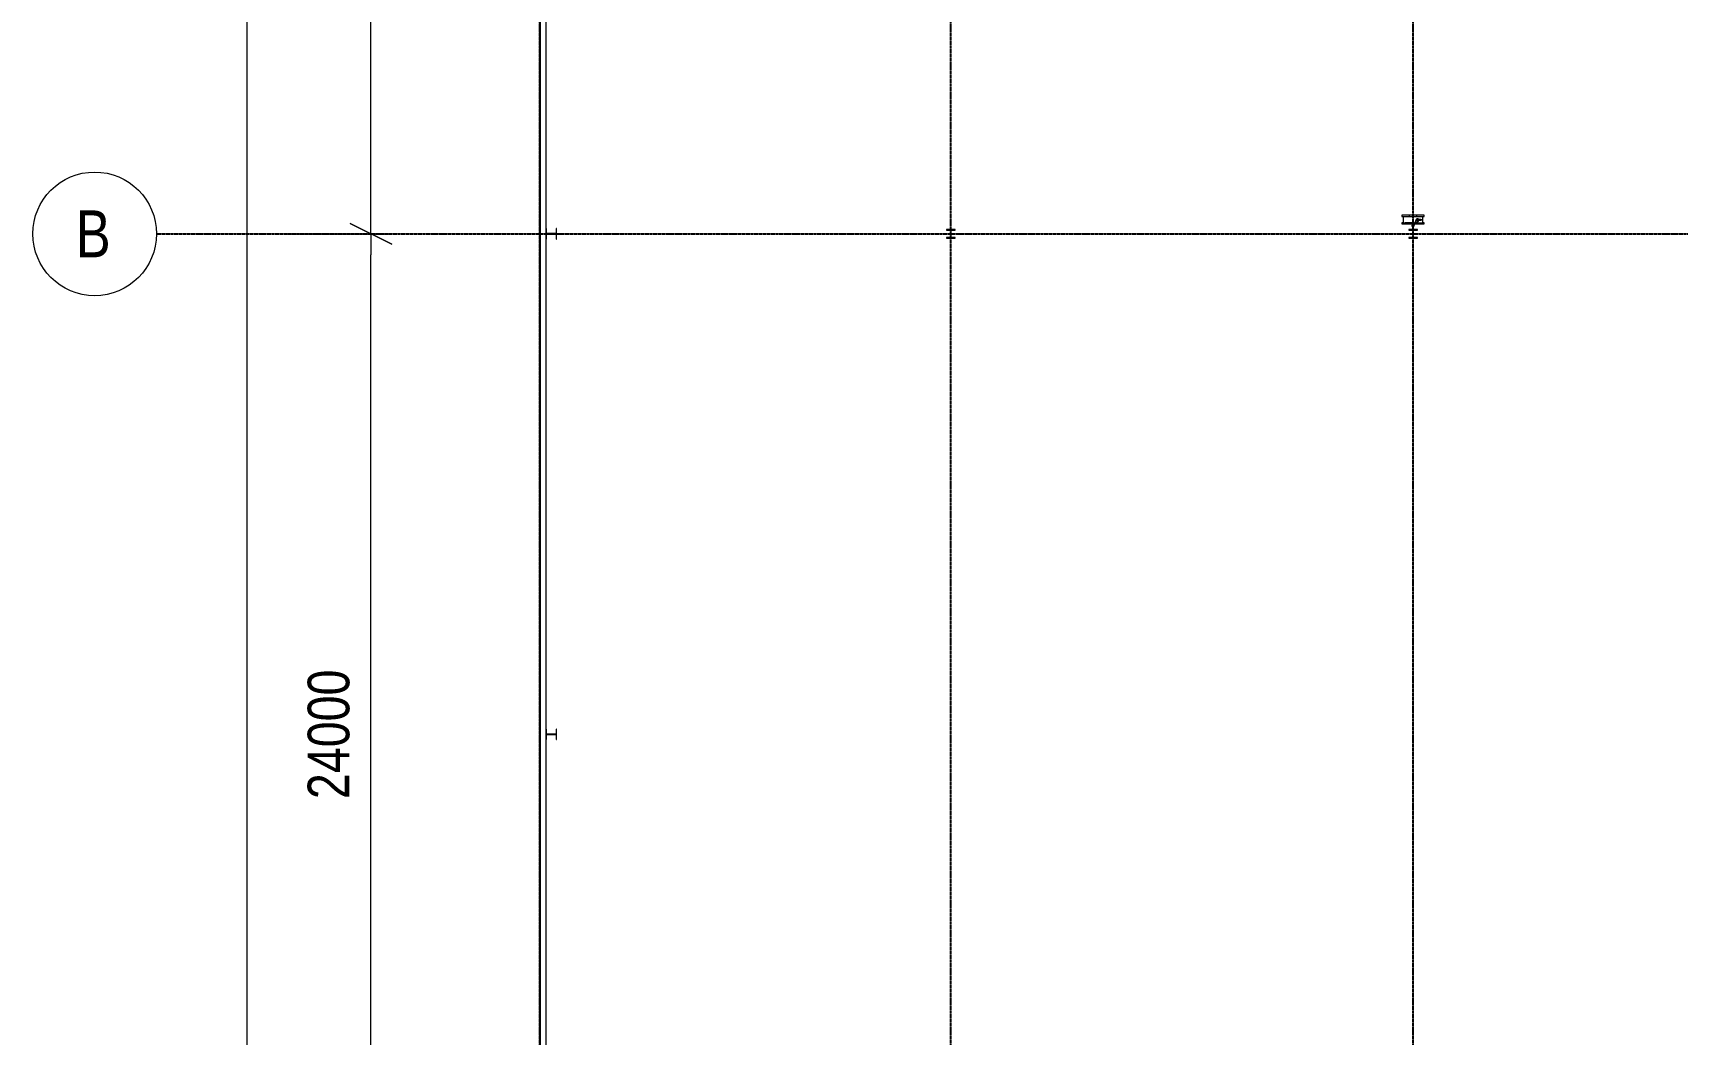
# Model space of a CAD drawing. Header units: millimetres. Extents: x -637480 to 299894, y -125373 to 39000.
# Drawn here: x -12160 to 27282, y -43187 to -19182 of the extents above; entities that cross this region are included whole.
import ezdxf
from ezdxf.enums import TextEntityAlignment as Align

# ---------------------------------------------------------------- set-up
doc = ezdxf.new("R2010")
doc.units = ezdxf.units.MM
doc.linetypes.add('Xref building Toll$0$Grid Line', pattern=[22.225, 12.7, -3.175, 3.175, -3.175])
for name, color, linetype, lineweight in [('AM_BOR', 4, 'Continuous', 25), ('Xref building Toll$0$A-FLOR', 192, 'Continuous', 25), ('Xref building Toll$0$A-WALL', 113, 'Continuous', 9), ('Xref building Toll$0$annotation - dimensions', 7, 'Continuous', 0), ('Xref building Toll$0$annotation - text', 7, 'Continuous', 0), ('Xref building Toll$0$P-SANR-FIXT', 6, 'Continuous', 9), ('Xref building Toll$0$S-COLS', 52, 'Continuous', 9)]:
    doc.layers.add(name, color=color, linetype=linetype, lineweight=lineweight)
doc.layers.add('Xref building Toll$0$S-GRID', color=8, linetype='Continuous')
doc.styles.add('Xref building Toll$0$1 200 sub headings', font='arial.ttf', dxfattribs={"width": 0.821429, "height": 560})
doc.styles.add('Xref building Toll$0$1 500 general', font='arial.ttf', dxfattribs={"width": 0.870588, "height": 850})
doc.styles.add('Xref building Toll$0$1 500 general_0', font='arial.ttf', dxfattribs={"width": 0.870588})
doc.dimstyles.new('Xref building Toll$0$1 500', dxfattribs={"dimtxt": 850, "dimasz": 425, "dimexe": 425, "dimexo": 0.0625, "dimgap": 425, "dimtad": 1, "dimdec": 0, "dimzin": 11, "dimdsep": 46, "dimtxsty": 'Xref building Toll$0$1 500 general', "dimblk": 'Xref building Toll$0$_Oblique_2.0', "dimcen": 0.09, "dimclrd": 256, "dimclre": 256, "dimadec": 4, "dimazin": 3, "dimtfac": 1, "dimtdec": 0, "dimtmove": 2, "dimatfit": 1, "dimldrblk": 'Xref building Toll$0$TerminatorOpen_2.0', "dimfxl": 1700, "dimfxlon": 1, "dimfrac": 2, "dimtolj": 1, "dimtzin": 11, "dimlwd": 0, "dimlwe": 0, "dimarcsym": 0})

# ---------------------------------------------------------------- blocks, each defined once
blk = doc.blocks.new('*U208')
at = {"layer": 'Xref building Toll$0$annotation - text', "linetype": 'Continuous', "lineweight": 13}
blk.add_circle((0, 0), 0.732, dxfattribs=at)
at = {"layer": 'Xref building Toll$0$annotation - text', "style": 'Xref building Toll$0$1 200 sub headings', "width": 0.8}
blk.add_text('B', height=0.556, dxfattribs=at).set_placement((-0.017, 0), align=Align.MIDDLE_CENTER)
blk = doc.blocks.new('Xref building Toll$0$_Oblique_2.0')
at = {"color": 0, "linetype": 'ByBlock', "lineweight": -2}
for p, q in [((0.5, 1), (-0.5, -1)), ((0, 0), (-1, 0))]:
    blk.add_line(p, q, dxfattribs=at)
blk = doc.blocks.new('*D241')
at = {"layer": 'Defpoints', "color": 0, "linetype": 'Continuous', "transparency": 16777216}
for p in [(-310013, 235299), (-300595, 235299), (-303162, 115299)]:
    blk.add_point(p, dxfattribs=at)
at = {"layer": 'Xref building Toll$0$annotation - dimensions', "linetype": 'Continuous', "lineweight": 0, "transparency": 16777216}
for p, q in [((-308013, 235299), (-310513, 235299)), ((-310013, 115799), (-310013, 234799)), ((-308013, 115299), (-310513, 115299))]:
    blk.add_line(p, q, dxfattribs=at)
at = {"layer": 'Xref building Toll$0$annotation - dimensions', "linetype": 'Continuous', "lineweight": 0, "transparency": 16777216, "xscale": 500, "yscale": 500, "zscale": 500}
for p, rotation in [((-310013, 235299), 90), ((-310013, 115299), 270)]:
    blk.add_blockref('Xref building Toll$0$_Oblique_2.0', p, dxfattribs=dict(at, rotation=rotation))
at = {"layer": 'Xref building Toll$0$annotation - dimensions', "color": 0, "linetype": 'Continuous', "lineweight": 0, "transparency": 16777216, "insert": (-311023, 175299), "char_height": 1000, "attachment_point": 5, "rotation": 90, "style": 'Xref building Toll$0$1 500 general_0'}
blk.add_mtext('\\A1;\\H1x;\\W0.8;120000', dxfattribs=at)
blk = doc.blocks.new('Xref building Toll$0$TerminatorOpen_2.0')
at = {"color": 0, "linetype": 'ByBlock', "lineweight": -2}
for q in [(-1, 1), (-1, 0), (-1, -1)]:
    blk.add_line((0, 0), q, dxfattribs=at)
blk = doc.blocks.new('*D236')
at = {"layer": 'Defpoints', "color": 0, "linetype": 'Continuous', "transparency": 16777216}
for p in [(-312188, 211299), (-307043, 211299), (-312188, 187299)]:
    blk.add_point(p, dxfattribs=at)
at = {"layer": 'Xref building Toll$0$annotation - dimensions', "linetype": 'Continuous', "lineweight": 0, "transparency": 16777216}
for p, q in [((-309043, 211299), (-306543, 211299)), ((-307043, 187799), (-307043, 210799)), ((-309043, 187299), (-306543, 187299))]:
    blk.add_line(p, q, dxfattribs=at)
at = {"layer": 'Xref building Toll$0$annotation - dimensions', "linetype": 'Continuous', "lineweight": 0, "transparency": 16777216, "xscale": 500, "yscale": 500, "zscale": 500}
for p, rotation in [((-307043, 211299), 90), ((-307043, 187299), 270)]:
    blk.add_blockref('Xref building Toll$0$_Oblique_2.0', p, dxfattribs=dict(at, rotation=rotation))
at = {"layer": 'Xref building Toll$0$annotation - dimensions', "color": 0, "linetype": 'Continuous', "lineweight": 0, "transparency": 16777216, "insert": (-308054, 199299), "char_height": 1000, "attachment_point": 5, "rotation": 90, "style": 'Xref building Toll$0$1 500 general_0'}
blk.add_mtext('\\A1;\\H1x;\\W0.8;24000', dxfattribs=at)
blk = doc.blocks.new('*D237')
at = {"layer": 'Defpoints', "color": 0, "linetype": 'Continuous', "transparency": 16777216}
for p in [(-312188, 235299), (-307043, 235299), (-312188, 211299)]:
    blk.add_point(p, dxfattribs=at)
at = {"layer": 'Xref building Toll$0$annotation - dimensions', "linetype": 'Continuous', "lineweight": 0, "transparency": 16777216}
for p, q in [((-309043, 235299), (-306543, 235299)), ((-307043, 211799), (-307043, 234799)), ((-309043, 211299), (-306543, 211299))]:
    blk.add_line(p, q, dxfattribs=at)
at = {"layer": 'Xref building Toll$0$annotation - dimensions', "linetype": 'Continuous', "lineweight": 0, "transparency": 16777216, "xscale": 500, "yscale": 500, "zscale": 500}
for p, rotation in [((-307043, 235299), 90), ((-307043, 211299), 270)]:
    blk.add_blockref('Xref building Toll$0$_Oblique_2.0', p, dxfattribs=dict(at, rotation=rotation))
at = {"layer": 'Xref building Toll$0$annotation - dimensions', "color": 0, "linetype": 'Continuous', "lineweight": 0, "transparency": 16777216, "insert": (-308054, 223299), "char_height": 1000, "attachment_point": 5, "rotation": 90, "style": 'Xref building Toll$0$1 500 general_0'}
blk.add_mtext('\\A1;\\H1x;\\W0.8;24000', dxfattribs=at)
blk = doc.blocks.new('Xref building Toll$0$UC-Universal Column-Column - C4_5-250UC73-1332366-MASTER GROUND FLOOR')
at = {"layer": 'Xref building Toll$0$S-COLS', "lineweight": 18}
for p, q in [((127, 127), (-127, 127)), ((-127, 127), (-127, 112.8)), ((-127, 112.8), (-18.3, 112.8)), ((-4.3, 98.8), (-4.3, -98.8)), ((4.3, -98.8), (4.3, 98.8)), ((18.3, 112.8), (127, 112.8)), ((127, 112.8), (127, 127)), ((-18.3, -112.8), (-127, -112.8)), ((-127, -112.8), (-127, -127)), ((-127, -127), (127, -127)), ((127, -112.8), (18.3, -112.8)), ((127, -127), (127, -112.8))]:
    blk.add_line(p, q, dxfattribs=at)
at = {"layer": 'Xref building Toll$0$S-COLS'}
for p, q in [((-127, 127), (-127, 127)), ((-127, 112.8), (-127, 112.8)), ((127, 127), (127, 127)), ((127, 112.8), (127, 112.8)), ((-127, -112.8), (-127, -112.8)), ((-127, -127), (-127, -127)), ((127, -112.8), (127, -112.8)), ((127, -127), (127, -127))]:
    blk.add_line(p, q, dxfattribs=at)
at = {"layer": 'Xref building Toll$0$S-COLS', "lineweight": 18}
for centre, start, end in [((-18.3, 98.8), 0, 90), ((18.3, 98.8), 90, 180), ((-18.3, -98.8), 270, 0), ((18.3, -98.8), 180, 270)]:
    blk.add_arc(centre, 14, start, end, dxfattribs=at)
blk = doc.blocks.new('Xref building Toll$0$UC-Universal Column-Column - C4_5-250UC73-1332367-MASTER GROUND FLOOR')
at = {"layer": 'Xref building Toll$0$S-COLS', "lineweight": 18}
for p, q in [((127, 127), (-127, 127)), ((-127, 127), (-127, 112.8)), ((-127, 112.8), (-18.3, 112.8)), ((-4.3, 98.8), (-4.3, -98.8)), ((4.3, -98.8), (4.3, 98.8)), ((18.3, 112.8), (127, 112.8)), ((127, 112.8), (127, 127)), ((-18.3, -112.8), (-127, -112.8)), ((-127, -112.8), (-127, -127)), ((-127, -127), (127, -127)), ((127, -112.8), (18.3, -112.8)), ((127, -127), (127, -112.8))]:
    blk.add_line(p, q, dxfattribs=at)
at = {"layer": 'Xref building Toll$0$S-COLS'}
for p, q in [((-127, 127), (-127, 127)), ((-127, 112.8), (-127, 112.8)), ((127, 127), (127, 127)), ((127, 112.8), (127, 112.8)), ((-127, -112.8), (-127, -112.8)), ((-127, -127), (-127, -127)), ((127, -112.8), (127, -112.8)), ((127, -127), (127, -127))]:
    blk.add_line(p, q, dxfattribs=at)
at = {"layer": 'Xref building Toll$0$S-COLS', "lineweight": 18}
for centre, start, end in [((-18.3, 98.8), 0, 90), ((18.3, 98.8), 90, 180), ((-18.3, -98.8), 270, 0), ((18.3, -98.8), 180, 270)]:
    blk.add_arc(centre, 14, start, end, dxfattribs=at)
blk = doc.blocks.new('Xref building Toll$0$UC-Universal Column-Column - C2_5-200UC60-1338436-MASTER GROUND FLOOR')
at = {"layer": 'Xref building Toll$0$S-COLS', "lineweight": 18}
for p, q in [((105, 102.5), (-105, 102.5)), ((-105, 102.5), (-105, 88.3)), ((-105, 88.3), (-16.05, 88.3)), ((-4.65, 76.9), (-4.65, -76.9)), ((4.65, -76.9), (4.65, 76.9)), ((16.05, 88.3), (105, 88.3)), ((105, 88.3), (105, 102.5)), ((-16.05, -88.3), (-105, -88.3)), ((-105, -88.3), (-105, -102.5)), ((-105, -102.5), (105, -102.5)), ((105, -88.3), (16.05, -88.3)), ((105, -102.5), (105, -88.3))]:
    blk.add_line(p, q, dxfattribs=at)
at = {"layer": 'Xref building Toll$0$S-COLS'}
for p, q in [((-105, 102.5), (-105, 102.5)), ((-105, 88.3), (-105, 88.3)), ((105, 102.5), (105, 102.5)), ((105, 88.3), (105, 88.3)), ((-105, -88.3), (-105, -88.3)), ((-105, -102.5), (-105, -102.5)), ((105, -88.3), (105, -88.3)), ((105, -102.5), (105, -102.5))]:
    blk.add_line(p, q, dxfattribs=at)
at = {"layer": 'Xref building Toll$0$S-COLS', "lineweight": 18}
for centre, start, end in [((-16.05, 76.9), 0, 90), ((16.05, 76.9), 90, 180), ((-16.05, -76.9), 270, 0), ((16.05, -76.9), 180, 270)]:
    blk.add_arc(centre, 11.4, start, end, dxfattribs=at)
blk = doc.blocks.new('Xref building Toll$0$Fire_Hose_Reel_-_Non_Hosted_9381 - Fire_Hose_Reel_-_Non_Hosted_9381-1827019-MASTER GROUND FLOOR')
at = {"layer": 'Xref building Toll$0$P-SANR-FIXT'}
for p, q in [((269, 249), (-272, 249)), ((-272, 249), (-272, 224)), ((-272, 224), (-238, 224)), ((-238, 69), (-272, 69)), ((-272, 69), (-272, 44)), ((-272, 44), (269, 44)), ((-238, 224), (-238, 69)), ((-238, 224), (233, 224)), ((-238, 69), (233, 69)), ((-188, 69), (-188, 59)), ((-61, 69), (-188, 69)), ((-188, 69), (-61, 69)), ((-188, 59), (-188, 69)), ((-188, 69), (-188, 69)), ((-188, 59), (-61, 59)), ((-61, 59), (-188, 59)), ((-188, 59), (-188, 59)), ((-23, 67), (-186, 67)), ((-186, 67), (-186, 61)), ((-186, 61), (-186, 67)), ((-186, 67), (-23, 67)), ((-186, 67), (-186, 67)), ((-186, 61), (-26, 61)), ((-26, 61), (-186, 61)), ((-186, 61), (-186, 61)), ((-90, 250), (-90, 240)), ((-61, 59), (-61, 69)), ((-61, 69), (-61, 59)), ((-61, 69), (-61, 69)), ((-61, 59), (-61, 59)), ((-26, 61), (-10, 42)), ((-10, 42), (-26, 61)), ((-26, 61), (-26, 61)), ((-5, 46), (-23, 67)), ((-23, 67), (-5, 46)), ((-23, 67), (-23, 67)), ((0, 23), (-20, 12)), ((-20, 12), (0, 23)), ((-20, 12), (-20, -12)), ((-20, -12), (-20, 12)), ((-20, 12), (-20, 12)), ((-16, 40), (-16, 30)), ((0, 18), (-16, 9)), ((-16, 9), (0, 18)), ((0, 18), (-16, 9)), ((-16, 9), (0, 18)), ((-16, 9), (-16, -9)), ((-16, -9), (-16, 9)), ((-16, 9), (-16, 9)), ((-16, 9), (-16, -9)), ((-16, -9), (-16, 9)), ((-16, 9), (-16, 9)), ((128, 112), (-13, 20)), ((-12, 100), (-12, 27)), ((-11, 16), (131, 109)), ((30, 48), (-10, 48)), ((-10, 48), (-10, 48)), ((-10, 48), (40, 48)), ((-10, 42), (-10, 48)), ((-10, 42), (-10, 48)), ((-10, 42), (-5, 46)), ((-5, 46), (-10, 42)), ((-10, 42), (-10, 42)), ((40, 42), (-10, 42)), ((-10, 42), (-10, 42)), ((-10, 42), (30, 42)), ((-10, 40), (-10, 0)), ((-5, 46), (-5, 46)), ((0, 250), (0, 250)), ((0, 250), (0, 250)), ((0, 240), (0, 240)), ((0, 240), (0, 240)), ((0, 100), (0, 100)), ((0, 100), (0, 100)), ((0, 40), (0, 40)), ((0, 40), (0, 40)), ((0, 40), (0, 40)), ((0, 40), (0, 40)), ((0, 27), (0, 27)), ((0, 27), (0, 27)), ((20, 12), (0, 23)), ((0, 23), (20, 12)), ((0, 23), (0, 23)), ((16, 9), (0, 18)), ((0, 18), (16, 9)), ((0, 18), (0, 18)), ((16, 9), (0, 18)), ((0, 18), (16, 9)), ((0, 18), (0, 18)), ((0, 0), (0, 0)), ((0, 0), (0, 0)), ((10, 0), (10, 40)), ((13, 27), (13, 100)), ((16, 30), (16, 40)), ((16, -9), (16, 9)), ((16, 9), (16, -9)), ((16, 9), (16, 9)), ((16, -9), (16, 9)), ((16, 9), (16, -9)), ((16, 9), (16, 9)), ((33, 29), (18, -7)), ((20, -12), (20, 12)), ((20, 12), (20, -12)), ((20, 12), (20, 12)), ((22, -9), (36, 28)), ((40, 48), (30, 48)), ((30, 42), (30, 48)), ((30, 42), (40, 42)), ((33, 29), (36, 28)), ((36, 28), (33, 29)), ((79, 155), (38, 54)), ((38, 54), (42, 53)), ((42, 53), (38, 54)), ((40, 48), (40, 42)), ((42, 53), (82, 153)), ((42, 42), (42, 48)), ((114, 149), (79, 149)), ((79, 129), (114, 129)), ((127, 159), (85, 159)), ((85, 155), (127, 155)), ((122, 165), (87, 165)), ((87, 157), (87, 157)), ((87, 157), (87, 157)), ((87, 150), (122, 150)), ((90, 240), (90, 250)), ((185, 149), (114, 149)), ((114, 129), (185, 129)), ((122, 157), (122, 157)), ((122, 157), (122, 157)), ((124, 152), (124, 116)), ((130, 152), (130, 115)), ((132, 152), (132, 152)), ((132, 152), (132, 152)), ((132, 116), (132, 116)), ((132, 116), (132, 116)), ((134, 115), (134, 152)), ((139, 116), (139, 152)), ((233, 69), (233, 224)), ((233, 224), (269, 224)), ((269, 69), (233, 69)), ((269, 224), (269, 249)), ((269, 44), (269, 69)), ((-20, -12), (0, -23)), ((0, -23), (-20, -12)), ((-20, -12), (-20, -12)), ((-16, -9), (0, -18)), ((0, -18), (-16, -9)), ((-16, -9), (-16, -9)), ((-16, -9), (0, -18)), ((0, -18), (-16, -9)), ((-16, -9), (-16, -9)), ((0, -18), (16, -9)), ((16, -9), (0, -18)), ((0, -18), (16, -9)), ((16, -9), (0, -18)), ((0, -23), (20, -12)), ((20, -12), (0, -23)), ((0, -18), (0, -18)), ((0, -18), (0, -18)), ((0, -23), (0, -23)), ((16, -9), (16, -9)), ((16, -9), (16, -9)), ((20, -12), (20, -12))]:
    blk.add_line(p, q, dxfattribs=at)
at = {"layer": 'Xref building Toll$0$P-SANR-FIXT', "flags": 128}
for points in [[(-13, 20), (-23, 0), (-13, -20), (10, -21), (22, -9)], [(18, -7), (4, -19), (-14, -13), (-19, 5), (-11, 16)], [(-16, 30), (-16, 5), (-16, 0)], [(16, 0), (16, 14), (16, 30)], [(185, 149), (224, 149), (224, 149)], [(224, 129), (186, 129), (185, 129)]]:
    blk.add_lwpolyline(points, dxfattribs=at)
at = {"layer": 'Xref building Toll$0$P-SANR-FIXT'}
for centre, radius, start, end in [((0, 0), 20, 360, 180), ((0, 0), 20, 0, 180), ((0, 0), 20, 180, 360), ((0, 0), 16, 90, 270), ((0, 0), 12.5, 360, 180), ((0, 0), 12.5, 0, 180), ((0, 0), 12.5, 360, 180), ((0, 0), 12.5, 0, 180), ((0, 0), 12.5, 180, 360), ((0, 0), 12.5, 180, 360), ((0, 0), 12.5, 180, 360), ((0, 0), 12.5, 180, 360), ((0, 0), 16, 270, 90), ((224, 139), 10, 0, 180), ((224, 139), 10, 180, 360), ((0, 0), 20, 180, 360)]:
    blk.add_arc(centre, radius, start, end, dxfattribs=at)
for centre, start_param, end_param in [((79, 139), 4.712389, 7.853982), ((79, 139), 1.570796, 4.712389), ((114, 139), 4.712389, 7.853982), ((114, 139), 4.712389, 7.853982), ((114, 139), 1.570796, 4.712389), ((114, 139), 1.570796, 4.712389)]:
    blk.add_ellipse(centre, major_axis=(0, 10), ratio=0.935789, start_param=start_param, end_param=end_param, dxfattribs=at)
blk = doc.blocks.new('Xref building Toll$0$Toll Grids')
at = {"layer": 'Xref building Toll$0$S-GRID', "linetype": 'Xref building Toll$0$Grid Line'}
for p, q in [((0, -125373.3), (0, 36031.5)), ((9861, -125373.3), (9861, 36031.5)), ((20948, -125373.3), (20948, 36031.5)), ((-9195.8, -24000), (280997.7, -24000))]:
    blk.add_line(p, q, dxfattribs=at)
at = {"layer": 'Xref building Toll$0$annotation - text', "xscale": 2025, "yscale": 2025, "zscale": 2025}
blk.add_blockref('*U208', (-10677.8, -24000), dxfattribs=at)
at = {"layer": 'Xref building Toll$0$annotation - dimensions', "linetype": 'Continuous', "lineweight": 0}
for base, p1, p2, picture, middle in [((-4050.9, 0), (-9195.8, -24000), (-9195.8, 0), '*D237', (-5061.4, -12000)), ((-7020, 0), (-169.2, -120000), (2397.6, 0), '*D241', (-8030.6, -60000)), ((-4050.9, -24000), (-9195.8, -48000), (-9195.8, -24000), '*D236', (-5061.4, -36000))]:
    dim = blk.add_linear_dim(base=base, p1=p1, p2=p2, angle=90, text='\\H1x;\\W0.8;<>', dimstyle='Xref building Toll$0$1 500', override={"dimtxt": 1000, "dimasz": 500, "dimexe": 500, "dimgap": 500, "dimtxsty": 'Xref building Toll$0$1 500 general_0', "dimatfit": 3, "dimfxl": 2000}, dxfattribs=at)
    dim.commit()
    dim.dimension.update_dxf_attribs({"geometry": picture, "text_midpoint": middle, "insert": (302992.6, -235298.7)})
blk = doc.blocks.new('Xref building Toll')
at = {"layer": 'Xref building Toll$0$A-FLOR'}
blk.add_line((0, 29000), (0, -120000), dxfattribs=at)
at = {"layer": 'Xref building Toll$0$A-WALL', "lineweight": 18}
blk.add_line((150, -46062), (150, -15512), dxfattribs=at)
blk.add_blockref('Xref building Toll$0$Toll Grids', (0, 0))
at = {"layer": 'Xref building Toll$0$P-SANR-FIXT'}
blk.add_blockref('Xref building Toll$0$Fire_Hose_Reel_-_Non_Hosted_9381 - Fire_Hose_Reel_-_Non_Hosted_9381-1827019-MASTER GROUND FLOOR', (20948, -23805), dxfattribs=at)
at = {"layer": 'Xref building Toll$0$S-COLS'}
for name, p, rotation in [('Xref building Toll$0$UC-Universal Column-Column - C4_5-250UC73-1332366-MASTER GROUND FLOOR', (277, -24000), 89.99999999999991), ('Xref building Toll$0$UC-Universal Column-Column - C2_5-200UC60-1338436-MASTER GROUND FLOOR', (9861, -24000), 180), ('Xref building Toll$0$UC-Universal Column-Column - C2_5-200UC60-1338436-MASTER GROUND FLOOR', (20948, -24000), 180), ('Xref building Toll$0$UC-Universal Column-Column - C4_5-250UC73-1332367-MASTER GROUND FLOOR', (277, -36000), 89.99999999999991)]:
    blk.add_blockref(name, p, dxfattribs=dict(at, rotation=rotation))

msp = doc.modelspace()

# ---------------------------------------------------------------- block references
at = {"layer": 'AM_BOR'}
msp.add_blockref('Xref building Toll', (0, 0), dxfattribs=at)

doc.saveas('drawing.dxf')
